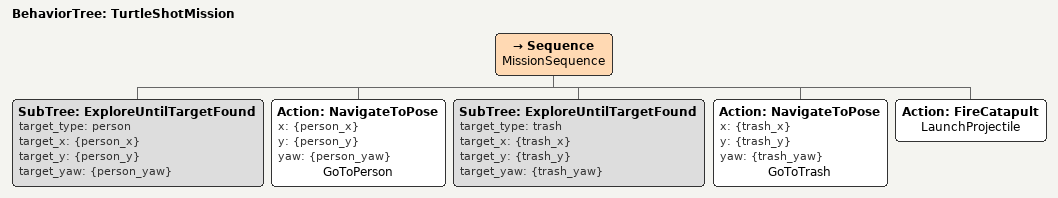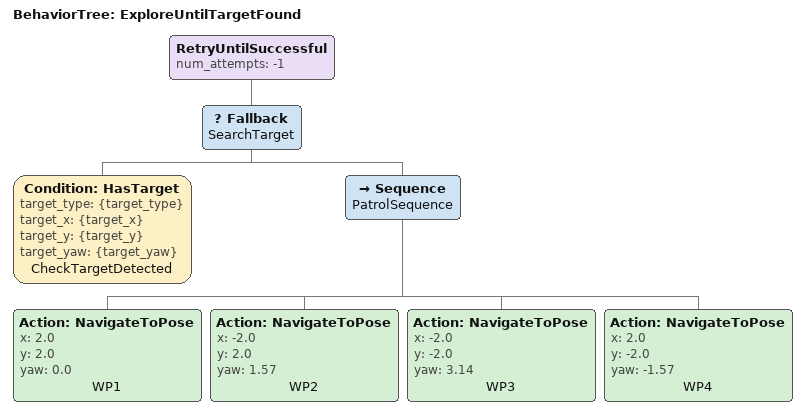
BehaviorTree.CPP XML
<?xml version="1.0"?>

<root main_tree_to_execute="TurtleShotMission" BTCPP_format="4">

  <!-- ARBRE PRINCIPAL       -->
  <BehaviorTree ID="TurtleShotMission">
    <Sequence name="MissionSequence">

      <!-- 1) Explorer jusqu'à trouver une personne -->
      <SubTree ID="ExploreUntilTargetFound"
               target_type="person"
               target_x="{person_x}"
               target_y="{person_y}"
               target_yaw="{person_yaw}"/>

      <!-- 2) Aller vers la personne -->
      <Action ID="NavigateToPose"
              x="{person_x}"
              y="{person_y}"
              yaw="{person_yaw}"
              name="GoToPerson"/>

      <!-- 3) Explorer jusqu'à trouver la poubelle -->
      <SubTree ID="ExploreUntilTargetFound"
               target_type="trash"
               target_x="{trash_x}"
               target_y="{trash_y}"
               target_yaw="{trash_yaw}"/>

      <!-- 4) Aller vers la poubelle -->
      <Action ID="NavigateToPose"
              x="{trash_x}"
              y="{trash_y}"
              yaw="{trash_yaw}"
              name="GoToTrash"/>

      <!-- 5) Tirer -->
      <Action ID="FireCatapult" name="LaunchProjectile"/>

    </Sequence>
  </BehaviorTree>

  <!-- SOUS-ARBRE : Explorer jusqu'à détecter la cible -->
  <BehaviorTree ID="ExploreUntilTargetFound">
    <!--
      Répète indéfiniment :
        - Si HasTarget(target_type) -> SUCCESS (on sort du subtree)
        - Sinon, on patrouille
    -->
    <RetryUntilSuccessful num_attempts="-1">
      <Fallback name="SearchTarget">
        <!-- Condition : la cible est déjà détectée ? -->
        <Condition ID="HasTarget"
                   target_type="{target_type}"
                   target_x="{target_x}"
                   target_y="{target_y}"
                   target_yaw="{target_yaw}"
                   name="CheckTargetDetected"/>

        <!-- Sinon, on patrouille pour cartographier et chercher -->
        <Sequence name="PatrolSequence">
          <Action ID="NavigateToPose" x="2.0"  y="2.0"  yaw="0.0"    name="WP1"/>
          <Action ID="NavigateToPose" x="-2.0" y="2.0"  yaw="1.57"   name="WP2"/>
          <Action ID="NavigateToPose" x="-2.0" y="-2.0" yaw="3.14"   name="WP3"/>
          <Action ID="NavigateToPose" x="2.0"  y="-2.0" yaw="-1.57"  name="WP4"/>
        </Sequence>
      </Fallback>
    </RetryUntilSuccessful>
  </BehaviorTree>

  <!-- DÉCLARATION DES NŒUDS -->

</root>
